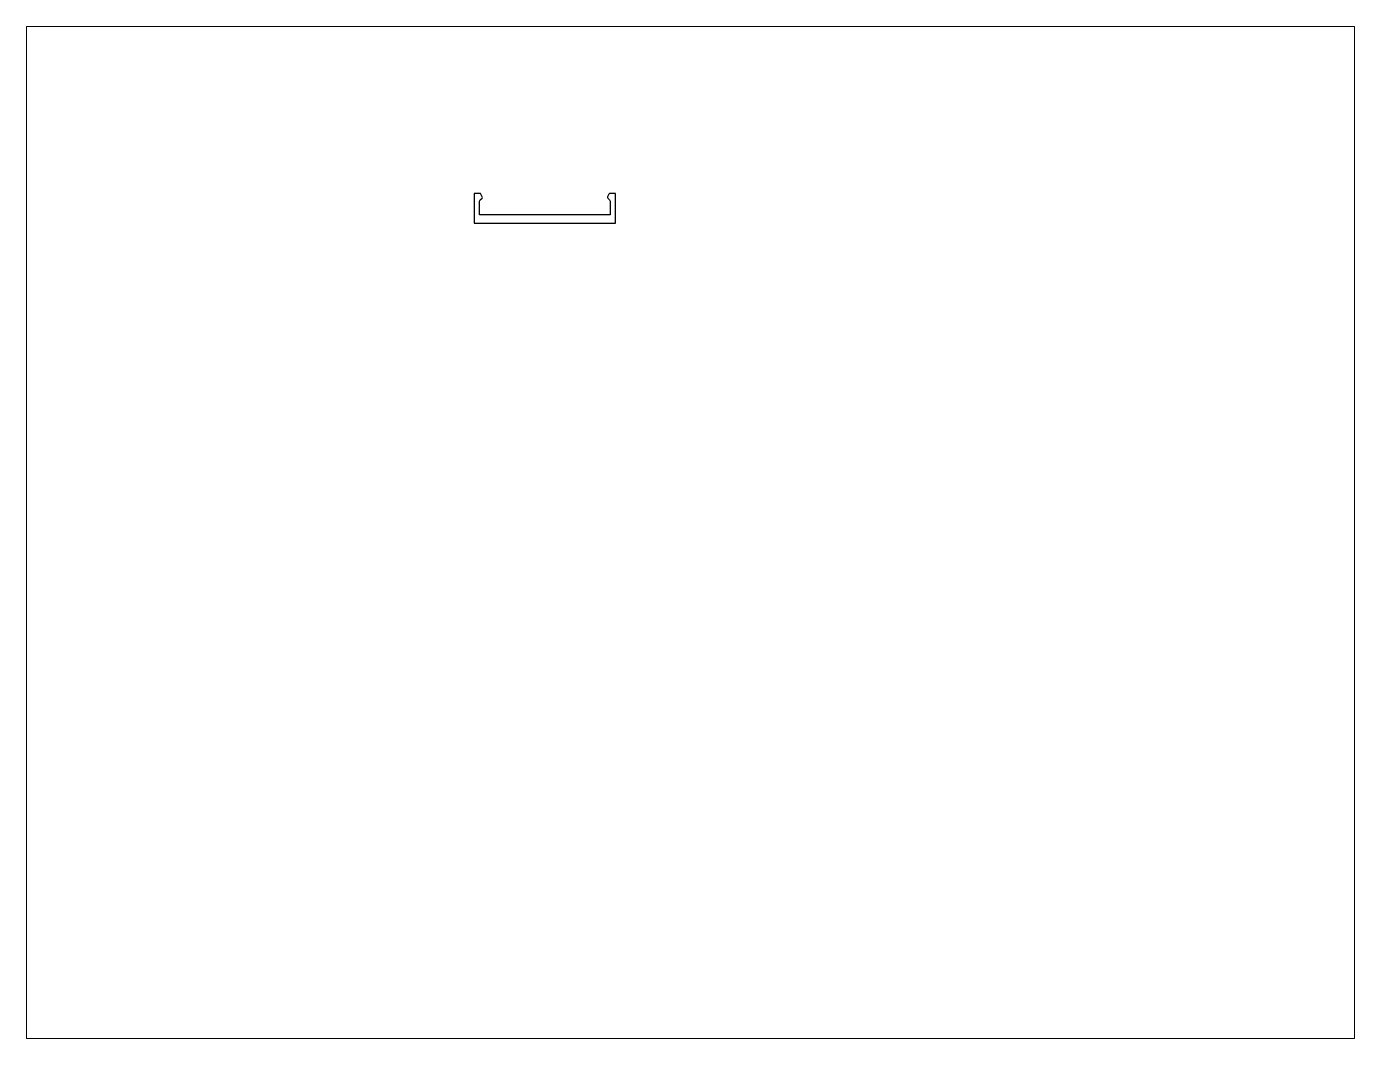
# Paper-space layout 'Layout1' of a CAD drawing. Extents: x 27 to 240, y 20 to 183.
# The model-space entities are those that its viewports show. They can reach past a viewport. Long polylines and large blocks are cut down to what shows.
import ezdxf

# ---------------------------------------------------------------- set-up
doc = ezdxf.new("R2010")
doc.units = 0
doc.header["$LTSCALE"] = 15
doc.layers.get('0').update_dxf_attribs({"linetype": 'CONTINUOUS'})
doc.layers.add('ANA', color=220, linetype='CONTINUOUS')

msp = doc.modelspace()

# ---------------------------------------------------------------- linework, layer by layer
at = {"layer": 'ANA', "color": 0}
msp.add_lwpolyline([(127.71, 228.8), (127.71, 220.1), (168.71, 220.1), (168.71, 228.8), (167.22, 228.8, 0.284079), (166.77, 228.53), (166.41, 227.8, 0.322823), (166.46, 227.45), (167.01, 226.9, -0.198912), (167.16, 226.55), (167.16, 222.6), (129.26, 222.6), (129.26, 226.55, -0.198912), (129.41, 226.9), (129.96, 227.45, 0.322823), (130.01, 227.8), (129.65, 228.53, 0.284079), (129.2, 228.8)], format="xyb", close=True, dxfattribs=at)

psp = doc.layouts.get("Layout1")

# ---------------------------------------------------------------- viewports
at = {"layer": '0', "color": 0, "linetype": 'BYBLOCK', "ltscale": 0.05}
psp.add_viewport(center=(133.35, 101.6), size=(213.36, 162.56), view_center_point=(190.51, 130.3), view_height=293.8955, dxfattribs=at)

doc.saveas('drawing.dxf')
